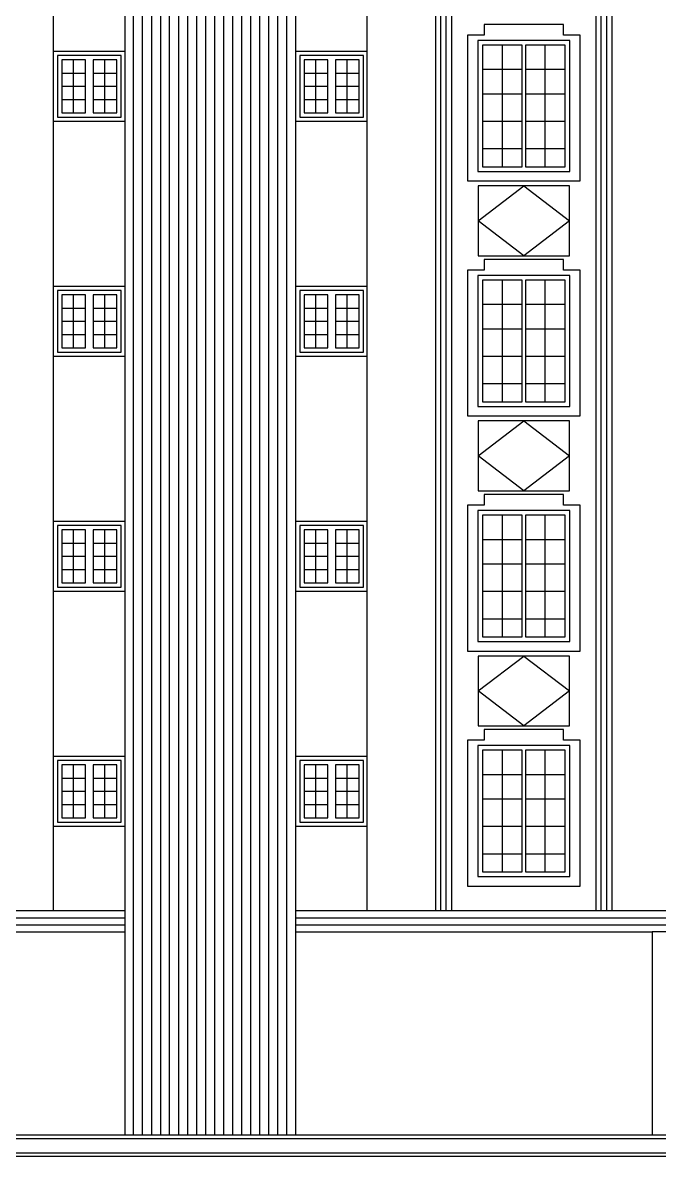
# Model space of a CAD drawing. Header units: inches. Extents: x 14.9 to 77, y 7.3 to 37.6.
# Drawn here: x 45.53 to 54.46, y 7.29 to 23.2 of the extents above; entities that cross this region are included whole.
import ezdxf

# ---------------------------------------------------------------- set-up
doc = ezdxf.new("R2010")
doc.units = ezdxf.units.IN
doc.header["$MEASUREMENT"] = 0
for name, color, linetype, lineweight in [('01_STRUCTURE', 7, 'CONTINUOUS', 25), ('02_OPENINGS', 7, 'CONTINUOUS', 25), ('03_STEPPED_FRAMES', 7, 'CONTINUOUS', 25), ('04_VERTICAL_RIBS', 7, 'CONTINUOUS', 25), ('05_GEOMETRIC_RELIEF', 7, 'CONTINUOUS', 25)]:
    doc.layers.add(name, color=color, linetype=linetype, lineweight=lineweight)

msp = doc.modelspace()

# ---------------------------------------------------------------- linework, layer by layer
at = {"layer": '01_STRUCTURE'}
for points in [[(45.961, 22.799), (45.961, 25.122)], [(46.961, 25.122), (46.961, 22.799)], [(49.361, 22.799), (49.361, 25.122)], [(50.361, 22.799), (50.361, 25.122)], [(45.961, 21.822), (45.961, 22.799)], [(46.961, 22.799), (46.961, 21.822)], [(49.361, 21.822), (49.361, 22.799)], [(50.361, 21.822), (50.361, 22.799)], [(45.961, 19.499), (45.961, 21.822)], [(46.961, 21.822), (46.961, 19.499)], [(49.361, 19.499), (49.361, 21.822)], [(50.361, 19.499), (50.361, 21.822)], [(45.961, 18.522), (45.961, 19.499)], [(46.961, 19.499), (46.961, 18.522)], [(49.361, 18.522), (49.361, 19.499)], [(50.361, 18.522), (50.361, 19.499)], [(45.961, 16.199), (45.961, 18.522)], [(46.961, 18.522), (46.961, 16.199)], [(49.361, 16.199), (49.361, 18.522)], [(50.361, 16.199), (50.361, 18.522)], [(45.961, 15.222), (45.961, 16.199)], [(46.961, 16.199), (46.961, 15.222)], [(49.361, 15.222), (49.361, 16.199)], [(50.361, 15.222), (50.361, 16.199)], [(45.961, 12.899), (45.961, 15.222)], [(46.961, 15.222), (46.961, 12.899)], [(49.361, 12.899), (49.361, 15.222)], [(50.361, 12.899), (50.361, 15.222)], [(45.961, 11.922), (45.961, 12.899)], [(46.961, 12.899), (46.961, 11.922)], [(49.361, 11.922), (49.361, 12.899)], [(50.361, 11.922), (50.361, 12.899)], [(45.961, 10.736), (45.961, 11.922)], [(46.961, 11.922), (46.961, 10.736)], [(49.361, 10.736), (49.361, 11.922)], [(50.361, 10.736), (50.361, 11.922)], [(45.1, 10.736), (45.961, 10.736)], [(45.961, 10.736), (46.961, 10.736)], [(46.961, 10.736), (46.961, 10.636)], [(49.361, 10.636), (49.361, 10.736)], [(49.361, 10.736), (50.361, 10.736)], [(50.361, 10.736), (51.32, 10.736)], [(51.32, 10.736), (51.397, 10.736)], [(51.397, 10.736), (51.473, 10.736)], [(51.473, 10.736), (51.55, 10.736)], [(51.55, 10.736), (53.57, 10.736)], [(53.57, 10.736), (53.647, 10.736)], [(53.647, 10.736), (53.723, 10.736)], [(53.723, 10.736), (53.8, 10.736)], [(53.8, 10.736), (57.104, 10.736)], [(25.965, 10.636), (46.961, 10.636)], [(26.065, 10.536), (46.961, 10.536)], [(46.961, 10.636), (46.961, 10.536)], [(46.961, 10.536), (46.961, 10.436)], [(49.361, 10.536), (49.361, 10.636)], [(49.361, 10.636), (69.361, 10.636)], [(49.361, 10.436), (49.361, 10.536)], [(49.361, 10.536), (69.261, 10.536)], [(41.961, 10.436), (46.961, 10.436)], [(46.961, 10.436), (46.961, 7.586)], [(49.361, 7.586), (49.361, 10.436)], [(49.361, 10.436), (54.361, 10.436)], [(54.361, 10.436), (54.361, 7.586)], [(54.561, 10.436), (54.361, 10.436)], [(14.851, 7.536), (77.019, 7.536)], [(41.961, 7.586), (46.961, 7.586)], [(46.961, 7.586), (47.087, 7.586)], [(47.087, 7.586), (47.213, 7.586)], [(47.213, 7.586), (47.34, 7.586)], [(47.34, 7.586), (47.466, 7.586)], [(47.466, 7.586), (47.592, 7.586)], [(47.592, 7.586), (47.719, 7.586)], [(47.719, 7.586), (47.845, 7.586)], [(47.845, 7.586), (47.971, 7.586)], [(47.971, 7.586), (48.098, 7.586)], [(48.098, 7.586), (48.224, 7.586)], [(48.224, 7.586), (48.35, 7.586)], [(48.35, 7.586), (48.477, 7.586)], [(48.477, 7.586), (48.603, 7.586)], [(48.603, 7.586), (48.729, 7.586)], [(48.729, 7.586), (48.855, 7.586)], [(48.855, 7.586), (48.982, 7.586)], [(48.982, 7.586), (49.108, 7.586)], [(49.108, 7.586), (49.234, 7.586)], [(49.234, 7.586), (49.361, 7.586)], [(49.361, 7.586), (54.361, 7.586)], [(54.361, 7.586), (54.561, 7.586)], [(14.851, 7.336), (77.019, 7.336)], [(14.851, 7.286), (77.019, 7.286)]]:
    msp.add_lwpolyline(points, dxfattribs=at)
at = {"layer": '02_OPENINGS'}
for points in [[(52.259, 22.889), (51.982, 22.889), (51.982, 22.549)], [(52.259, 22.549), (52.259, 22.889)], [(52.537, 22.549), (52.537, 22.889), (52.259, 22.889)], [(52.861, 22.889), (52.583, 22.889), (52.583, 22.549)], [(52.861, 22.549), (52.861, 22.889)], [(53.139, 22.549), (53.139, 22.889), (52.861, 22.889)], [(46.244, 22.684), (46.078, 22.684), (46.078, 22.497)], [(46.244, 22.497), (46.244, 22.684)], [(46.411, 22.497), (46.411, 22.684), (46.244, 22.684)], [(46.684, 22.684), (46.517, 22.684), (46.517, 22.497)], [(46.684, 22.497), (46.684, 22.684)], [(46.85, 22.497), (46.85, 22.684), (46.684, 22.684)], [(49.644, 22.684), (49.478, 22.684), (49.478, 22.497)], [(49.644, 22.497), (49.644, 22.684)], [(49.811, 22.497), (49.811, 22.684), (49.644, 22.684)], [(50.084, 22.684), (49.917, 22.684), (49.917, 22.497)], [(50.084, 22.497), (50.084, 22.684)], [(50.25, 22.497), (50.25, 22.684), (50.084, 22.684)], [(46.078, 22.497), (46.078, 22.311)], [(46.078, 22.497), (46.244, 22.497)], [(46.244, 22.311), (46.244, 22.497)], [(46.244, 22.497), (46.411, 22.497)], [(46.411, 22.311), (46.411, 22.497)], [(46.517, 22.497), (46.517, 22.311)], [(46.517, 22.497), (46.684, 22.497)], [(46.684, 22.311), (46.684, 22.497)], [(46.684, 22.497), (46.85, 22.497)], [(46.85, 22.311), (46.85, 22.497)], [(49.478, 22.497), (49.478, 22.311)], [(49.478, 22.497), (49.644, 22.497)], [(49.644, 22.311), (49.644, 22.497)], [(49.644, 22.497), (49.811, 22.497)], [(49.811, 22.311), (49.811, 22.497)], [(49.917, 22.497), (49.917, 22.311)], [(49.917, 22.497), (50.084, 22.497)], [(50.084, 22.311), (50.084, 22.497)], [(50.084, 22.497), (50.25, 22.497)], [(50.25, 22.311), (50.25, 22.497)], [(51.982, 22.549), (51.982, 22.206)], [(51.982, 22.549), (52.259, 22.549)], [(52.259, 22.206), (52.259, 22.549)], [(52.259, 22.549), (52.537, 22.549)], [(52.537, 22.206), (52.537, 22.549)], [(52.583, 22.549), (52.583, 22.206)], [(52.583, 22.549), (52.861, 22.549)], [(52.861, 22.206), (52.861, 22.549)], [(52.861, 22.549), (53.139, 22.549)], [(53.139, 22.206), (53.139, 22.549)], [(46.078, 22.311), (46.078, 22.124)], [(46.078, 22.311), (46.244, 22.311)], [(46.244, 22.124), (46.244, 22.311)], [(46.244, 22.311), (46.411, 22.311)], [(46.411, 22.124), (46.411, 22.311)], [(46.517, 22.311), (46.517, 22.124)], [(46.517, 22.311), (46.684, 22.311)], [(46.684, 22.124), (46.684, 22.311)], [(46.684, 22.311), (46.85, 22.311)], [(46.85, 22.124), (46.85, 22.311)], [(49.478, 22.311), (49.478, 22.124)], [(49.478, 22.311), (49.644, 22.311)], [(49.644, 22.124), (49.644, 22.311)], [(49.644, 22.311), (49.811, 22.311)], [(49.811, 22.124), (49.811, 22.311)], [(49.917, 22.311), (49.917, 22.124)], [(49.917, 22.311), (50.084, 22.311)], [(50.084, 22.124), (50.084, 22.311)], [(50.084, 22.311), (50.25, 22.311)], [(50.25, 22.124), (50.25, 22.311)], [(51.982, 22.206), (51.982, 21.82)], [(51.982, 22.206), (52.259, 22.206)], [(52.259, 21.82), (52.259, 22.206)], [(52.259, 22.206), (52.537, 22.206)], [(52.537, 21.82), (52.537, 22.206)], [(52.583, 22.206), (52.583, 21.82)], [(52.583, 22.206), (52.861, 22.206)], [(52.861, 21.82), (52.861, 22.206)], [(52.861, 22.206), (53.139, 22.206)], [(53.139, 21.82), (53.139, 22.206)], [(46.078, 22.124), (46.244, 22.124)], [(46.078, 22.124), (46.078, 21.937), (46.244, 21.937)], [(46.244, 21.937), (46.411, 21.937), (46.411, 22.124)], [(46.244, 21.937), (46.244, 22.124)], [(46.244, 22.124), (46.411, 22.124)], [(46.517, 22.124), (46.684, 22.124)], [(46.517, 22.124), (46.517, 21.937), (46.684, 21.937)], [(46.684, 21.937), (46.85, 21.937), (46.85, 22.124)], [(46.684, 21.937), (46.684, 22.124)], [(46.684, 22.124), (46.85, 22.124)], [(49.478, 22.124), (49.644, 22.124)], [(49.478, 22.124), (49.478, 21.937), (49.644, 21.937)], [(49.644, 21.937), (49.811, 21.937), (49.811, 22.124)], [(49.644, 21.937), (49.644, 22.124)], [(49.644, 22.124), (49.811, 22.124)], [(49.917, 22.124), (50.084, 22.124)], [(49.917, 22.124), (49.917, 21.937), (50.084, 21.937)], [(50.084, 21.937), (50.25, 21.937), (50.25, 22.124)], [(50.084, 21.937), (50.084, 22.124)], [(50.084, 22.124), (50.25, 22.124)], [(51.982, 21.82), (51.982, 21.435)], [(51.982, 21.82), (52.259, 21.82)], [(52.259, 21.435), (52.259, 21.82)], [(52.259, 21.82), (52.537, 21.82)], [(52.537, 21.435), (52.537, 21.82)], [(52.583, 21.82), (52.583, 21.435)], [(52.583, 21.82), (52.861, 21.82)], [(52.861, 21.435), (52.861, 21.82)], [(52.861, 21.82), (53.139, 21.82)], [(53.139, 21.435), (53.139, 21.82)], [(51.982, 21.435), (52.259, 21.435)], [(51.982, 21.435), (51.982, 21.181), (52.259, 21.181)], [(52.259, 21.181), (52.537, 21.181), (52.537, 21.435)], [(52.259, 21.181), (52.259, 21.435)], [(52.259, 21.435), (52.537, 21.435)], [(52.583, 21.435), (52.861, 21.435)], [(52.583, 21.435), (52.583, 21.181), (52.861, 21.181)], [(52.861, 21.181), (53.139, 21.181), (53.139, 21.435)], [(52.861, 21.181), (52.861, 21.435)], [(52.861, 21.435), (53.139, 21.435)], [(52.259, 19.589), (51.982, 19.589), (51.982, 19.249)], [(52.259, 19.249), (52.259, 19.589)], [(52.537, 19.249), (52.537, 19.589), (52.259, 19.589)], [(52.861, 19.589), (52.583, 19.589), (52.583, 19.249)], [(52.861, 19.249), (52.861, 19.589)], [(53.139, 19.249), (53.139, 19.589), (52.861, 19.589)], [(46.244, 19.384), (46.078, 19.384), (46.078, 19.197)], [(46.244, 19.197), (46.244, 19.384)], [(46.411, 19.197), (46.411, 19.384), (46.244, 19.384)], [(46.684, 19.384), (46.517, 19.384), (46.517, 19.197)], [(46.684, 19.197), (46.684, 19.384)], [(46.85, 19.197), (46.85, 19.384), (46.684, 19.384)], [(49.644, 19.384), (49.478, 19.384), (49.478, 19.197)], [(49.644, 19.197), (49.644, 19.384)], [(49.811, 19.197), (49.811, 19.384), (49.644, 19.384)], [(50.084, 19.384), (49.917, 19.384), (49.917, 19.197)], [(50.084, 19.197), (50.084, 19.384)], [(50.25, 19.197), (50.25, 19.384), (50.084, 19.384)], [(46.078, 19.197), (46.078, 19.011)], [(46.078, 19.197), (46.244, 19.197)], [(46.244, 19.011), (46.244, 19.197)], [(46.244, 19.197), (46.411, 19.197)], [(46.411, 19.011), (46.411, 19.197)], [(46.517, 19.197), (46.517, 19.011)], [(46.517, 19.197), (46.684, 19.197)], [(46.684, 19.011), (46.684, 19.197)], [(46.684, 19.197), (46.85, 19.197)], [(46.85, 19.011), (46.85, 19.197)], [(49.478, 19.197), (49.478, 19.011)], [(49.478, 19.197), (49.644, 19.197)], [(49.644, 19.011), (49.644, 19.197)], [(49.644, 19.197), (49.811, 19.197)], [(49.811, 19.011), (49.811, 19.197)], [(49.917, 19.197), (49.917, 19.011)], [(49.917, 19.197), (50.084, 19.197)], [(50.084, 19.011), (50.084, 19.197)], [(50.084, 19.197), (50.25, 19.197)], [(50.25, 19.011), (50.25, 19.197)], [(51.982, 19.249), (51.982, 18.906)], [(51.982, 19.249), (52.259, 19.249)], [(52.259, 18.906), (52.259, 19.249)], [(52.259, 19.249), (52.537, 19.249)], [(52.537, 18.906), (52.537, 19.249)], [(52.583, 19.249), (52.583, 18.906)], [(52.583, 19.249), (52.861, 19.249)], [(52.861, 18.906), (52.861, 19.249)], [(52.861, 19.249), (53.139, 19.249)], [(53.139, 18.906), (53.139, 19.249)], [(46.078, 19.011), (46.078, 18.824)], [(46.078, 19.011), (46.244, 19.011)], [(46.244, 18.824), (46.244, 19.011)], [(46.244, 19.011), (46.411, 19.011)], [(46.411, 18.824), (46.411, 19.011)], [(46.517, 19.011), (46.517, 18.824)], [(46.517, 19.011), (46.684, 19.011)], [(46.684, 18.824), (46.684, 19.011)], [(46.684, 19.011), (46.85, 19.011)], [(46.85, 18.824), (46.85, 19.011)], [(49.478, 19.011), (49.478, 18.824)], [(49.478, 19.011), (49.644, 19.011)], [(49.644, 18.824), (49.644, 19.011)], [(49.644, 19.011), (49.811, 19.011)], [(49.811, 18.824), (49.811, 19.011)], [(49.917, 19.011), (49.917, 18.824)], [(49.917, 19.011), (50.084, 19.011)], [(50.084, 18.824), (50.084, 19.011)], [(50.084, 19.011), (50.25, 19.011)], [(50.25, 18.824), (50.25, 19.011)], [(46.078, 18.824), (46.244, 18.824)], [(46.078, 18.824), (46.078, 18.637), (46.244, 18.637)], [(46.244, 18.637), (46.411, 18.637), (46.411, 18.824)], [(46.244, 18.637), (46.244, 18.824)], [(46.244, 18.824), (46.411, 18.824)], [(46.517, 18.824), (46.684, 18.824)], [(46.517, 18.824), (46.517, 18.637), (46.684, 18.637)], [(46.684, 18.637), (46.85, 18.637), (46.85, 18.824)], [(46.684, 18.637), (46.684, 18.824)], [(46.684, 18.824), (46.85, 18.824)], [(49.478, 18.824), (49.644, 18.824)], [(49.478, 18.824), (49.478, 18.637), (49.644, 18.637)], [(49.644, 18.637), (49.811, 18.637), (49.811, 18.824)], [(49.644, 18.637), (49.644, 18.824)], [(49.644, 18.824), (49.811, 18.824)], [(49.917, 18.824), (50.084, 18.824)], [(49.917, 18.824), (49.917, 18.637), (50.084, 18.637)], [(50.084, 18.637), (50.25, 18.637), (50.25, 18.824)], [(50.084, 18.637), (50.084, 18.824)], [(50.084, 18.824), (50.25, 18.824)], [(51.982, 18.906), (51.982, 18.52)], [(51.982, 18.906), (52.259, 18.906)], [(52.259, 18.52), (52.259, 18.906)], [(52.259, 18.906), (52.537, 18.906)], [(52.537, 18.52), (52.537, 18.906)], [(52.583, 18.906), (52.583, 18.52)], [(52.583, 18.906), (52.861, 18.906)], [(52.861, 18.52), (52.861, 18.906)], [(52.861, 18.906), (53.139, 18.906)], [(53.139, 18.52), (53.139, 18.906)], [(51.982, 18.52), (51.982, 18.135)], [(51.982, 18.52), (52.259, 18.52)], [(52.259, 18.135), (52.259, 18.52)], [(52.259, 18.52), (52.537, 18.52)], [(52.537, 18.135), (52.537, 18.52)], [(52.583, 18.52), (52.583, 18.135)], [(52.583, 18.52), (52.861, 18.52)], [(52.861, 18.135), (52.861, 18.52)], [(52.861, 18.52), (53.139, 18.52)], [(53.139, 18.135), (53.139, 18.52)], [(51.982, 18.135), (52.259, 18.135)], [(51.982, 18.135), (51.982, 17.881), (52.259, 17.881)], [(52.259, 17.881), (52.537, 17.881), (52.537, 18.135)], [(52.259, 17.881), (52.259, 18.135)], [(52.259, 18.135), (52.537, 18.135)], [(52.583, 18.135), (52.861, 18.135)], [(52.583, 18.135), (52.583, 17.881), (52.861, 17.881)], [(52.861, 17.881), (53.139, 17.881), (53.139, 18.135)], [(52.861, 17.881), (52.861, 18.135)], [(52.861, 18.135), (53.139, 18.135)], [(52.259, 16.289), (51.982, 16.289), (51.982, 15.949)], [(52.259, 15.949), (52.259, 16.289)], [(52.537, 15.949), (52.537, 16.289), (52.259, 16.289)], [(52.861, 16.289), (52.583, 16.289), (52.583, 15.949)], [(52.861, 15.949), (52.861, 16.289)], [(53.139, 15.949), (53.139, 16.289), (52.861, 16.289)], [(46.244, 16.084), (46.078, 16.084), (46.078, 15.897)], [(46.244, 15.897), (46.244, 16.084)], [(46.411, 15.897), (46.411, 16.084), (46.244, 16.084)], [(46.684, 16.084), (46.517, 16.084), (46.517, 15.897)], [(46.684, 15.897), (46.684, 16.084)], [(46.85, 15.897), (46.85, 16.084), (46.684, 16.084)], [(49.644, 16.084), (49.478, 16.084), (49.478, 15.897)], [(49.644, 15.897), (49.644, 16.084)], [(49.811, 15.897), (49.811, 16.084), (49.644, 16.084)], [(50.084, 16.084), (49.917, 16.084), (49.917, 15.897)], [(50.084, 15.897), (50.084, 16.084)], [(50.25, 15.897), (50.25, 16.084), (50.084, 16.084)], [(51.982, 15.949), (51.982, 15.606)], [(51.982, 15.949), (52.259, 15.949)], [(52.259, 15.606), (52.259, 15.949)], [(52.259, 15.949), (52.537, 15.949)], [(52.537, 15.606), (52.537, 15.949)], [(52.583, 15.949), (52.583, 15.606)], [(52.583, 15.949), (52.861, 15.949)], [(52.861, 15.606), (52.861, 15.949)], [(52.861, 15.949), (53.139, 15.949)], [(53.139, 15.606), (53.139, 15.949)], [(46.078, 15.897), (46.078, 15.711)], [(46.078, 15.897), (46.244, 15.897)], [(46.244, 15.711), (46.244, 15.897)], [(46.244, 15.897), (46.411, 15.897)], [(46.411, 15.711), (46.411, 15.897)], [(46.517, 15.897), (46.517, 15.711)], [(46.517, 15.897), (46.684, 15.897)], [(46.684, 15.711), (46.684, 15.897)], [(46.684, 15.897), (46.85, 15.897)], [(46.85, 15.711), (46.85, 15.897)], [(49.478, 15.897), (49.478, 15.711)], [(49.478, 15.897), (49.644, 15.897)], [(49.644, 15.711), (49.644, 15.897)], [(49.644, 15.897), (49.811, 15.897)], [(49.811, 15.711), (49.811, 15.897)], [(49.917, 15.897), (49.917, 15.711)], [(49.917, 15.897), (50.084, 15.897)], [(50.084, 15.711), (50.084, 15.897)], [(50.084, 15.897), (50.25, 15.897)], [(50.25, 15.711), (50.25, 15.897)], [(46.078, 15.711), (46.078, 15.524)], [(46.078, 15.711), (46.244, 15.711)], [(46.244, 15.524), (46.244, 15.711)], [(46.244, 15.711), (46.411, 15.711)], [(46.411, 15.524), (46.411, 15.711)], [(46.517, 15.711), (46.517, 15.524)], [(46.517, 15.711), (46.684, 15.711)], [(46.684, 15.524), (46.684, 15.711)], [(46.684, 15.711), (46.85, 15.711)], [(46.85, 15.524), (46.85, 15.711)], [(49.478, 15.711), (49.478, 15.524)], [(49.478, 15.711), (49.644, 15.711)], [(49.644, 15.524), (49.644, 15.711)], [(49.644, 15.711), (49.811, 15.711)], [(49.811, 15.524), (49.811, 15.711)], [(49.917, 15.711), (49.917, 15.524)], [(49.917, 15.711), (50.084, 15.711)], [(50.084, 15.524), (50.084, 15.711)], [(50.084, 15.711), (50.25, 15.711)], [(50.25, 15.524), (50.25, 15.711)], [(51.982, 15.606), (51.982, 15.22)], [(51.982, 15.606), (52.259, 15.606)], [(52.259, 15.22), (52.259, 15.606)], [(52.259, 15.606), (52.537, 15.606)], [(52.537, 15.22), (52.537, 15.606)], [(52.583, 15.606), (52.583, 15.22)], [(52.583, 15.606), (52.861, 15.606)], [(52.861, 15.22), (52.861, 15.606)], [(52.861, 15.606), (53.139, 15.606)], [(53.139, 15.22), (53.139, 15.606)], [(46.078, 15.524), (46.244, 15.524)], [(46.078, 15.524), (46.078, 15.337), (46.244, 15.337)], [(46.244, 15.337), (46.411, 15.337), (46.411, 15.524)], [(46.244, 15.337), (46.244, 15.524)], [(46.244, 15.524), (46.411, 15.524)], [(46.517, 15.524), (46.684, 15.524)], [(46.517, 15.524), (46.517, 15.337), (46.684, 15.337)], [(46.684, 15.337), (46.85, 15.337), (46.85, 15.524)], [(46.684, 15.337), (46.684, 15.524)], [(46.684, 15.524), (46.85, 15.524)], [(49.478, 15.524), (49.644, 15.524)], [(49.478, 15.524), (49.478, 15.337), (49.644, 15.337)], [(49.644, 15.337), (49.811, 15.337), (49.811, 15.524)], [(49.644, 15.337), (49.644, 15.524)], [(49.644, 15.524), (49.811, 15.524)], [(49.917, 15.524), (50.084, 15.524)], [(49.917, 15.524), (49.917, 15.337), (50.084, 15.337)], [(50.084, 15.337), (50.25, 15.337), (50.25, 15.524)], [(50.084, 15.337), (50.084, 15.524)], [(50.084, 15.524), (50.25, 15.524)], [(51.982, 15.22), (51.982, 14.835)], [(51.982, 15.22), (52.259, 15.22)], [(52.259, 14.835), (52.259, 15.22)], [(52.259, 15.22), (52.537, 15.22)], [(52.537, 14.835), (52.537, 15.22)], [(52.583, 15.22), (52.583, 14.835)], [(52.583, 15.22), (52.861, 15.22)], [(52.861, 14.835), (52.861, 15.22)], [(52.861, 15.22), (53.139, 15.22)], [(53.139, 14.835), (53.139, 15.22)], [(51.982, 14.835), (52.259, 14.835)], [(51.982, 14.835), (51.982, 14.581), (52.259, 14.581)], [(52.259, 14.581), (52.537, 14.581), (52.537, 14.835)], [(52.259, 14.581), (52.259, 14.835)], [(52.259, 14.835), (52.537, 14.835)], [(52.583, 14.835), (52.861, 14.835)], [(52.583, 14.835), (52.583, 14.581), (52.861, 14.581)], [(52.861, 14.581), (53.139, 14.581), (53.139, 14.835)], [(52.861, 14.581), (52.861, 14.835)], [(52.861, 14.835), (53.139, 14.835)], [(52.259, 12.989), (51.982, 12.989), (51.982, 12.649)], [(52.259, 12.649), (52.259, 12.989)], [(52.537, 12.649), (52.537, 12.989), (52.259, 12.989)], [(52.861, 12.989), (52.583, 12.989), (52.583, 12.649)], [(52.861, 12.649), (52.861, 12.989)], [(53.139, 12.649), (53.139, 12.989), (52.861, 12.989)], [(46.244, 12.784), (46.078, 12.784), (46.078, 12.597)], [(46.244, 12.597), (46.244, 12.784)], [(46.411, 12.597), (46.411, 12.784), (46.244, 12.784)], [(46.684, 12.784), (46.517, 12.784), (46.517, 12.597)], [(46.684, 12.597), (46.684, 12.784)], [(46.85, 12.597), (46.85, 12.784), (46.684, 12.784)], [(49.644, 12.784), (49.478, 12.784), (49.478, 12.597)], [(49.644, 12.597), (49.644, 12.784)], [(49.811, 12.597), (49.811, 12.784), (49.644, 12.784)], [(50.084, 12.784), (49.917, 12.784), (49.917, 12.597)], [(50.084, 12.597), (50.084, 12.784)], [(50.25, 12.597), (50.25, 12.784), (50.084, 12.784)], [(46.078, 12.597), (46.078, 12.411)], [(46.078, 12.597), (46.244, 12.597)], [(46.244, 12.411), (46.244, 12.597)], [(46.244, 12.597), (46.411, 12.597)], [(46.411, 12.411), (46.411, 12.597)], [(46.517, 12.597), (46.517, 12.411)], [(46.517, 12.597), (46.684, 12.597)], [(46.684, 12.411), (46.684, 12.597)], [(46.684, 12.597), (46.85, 12.597)], [(46.85, 12.411), (46.85, 12.597)], [(49.478, 12.597), (49.478, 12.411)], [(49.478, 12.597), (49.644, 12.597)], [(49.644, 12.411), (49.644, 12.597)], [(49.644, 12.597), (49.811, 12.597)], [(49.811, 12.411), (49.811, 12.597)], [(49.917, 12.597), (49.917, 12.411)], [(49.917, 12.597), (50.084, 12.597)], [(50.084, 12.411), (50.084, 12.597)], [(50.084, 12.597), (50.25, 12.597)], [(50.25, 12.411), (50.25, 12.597)], [(51.982, 12.649), (51.982, 12.306)], [(51.982, 12.649), (52.259, 12.649)], [(52.259, 12.306), (52.259, 12.649)], [(52.259, 12.649), (52.537, 12.649)], [(52.537, 12.306), (52.537, 12.649)], [(52.583, 12.649), (52.583, 12.306)], [(52.583, 12.649), (52.861, 12.649)], [(52.861, 12.306), (52.861, 12.649)], [(52.861, 12.649), (53.139, 12.649)], [(53.139, 12.306), (53.139, 12.649)], [(46.078, 12.411), (46.078, 12.224)], [(46.078, 12.411), (46.244, 12.411)], [(46.244, 12.224), (46.244, 12.411)], [(46.244, 12.411), (46.411, 12.411)], [(46.411, 12.224), (46.411, 12.411)], [(46.517, 12.411), (46.517, 12.224)], [(46.517, 12.411), (46.684, 12.411)], [(46.684, 12.224), (46.684, 12.411)], [(46.684, 12.411), (46.85, 12.411)], [(46.85, 12.224), (46.85, 12.411)], [(49.478, 12.411), (49.478, 12.224)], [(49.478, 12.411), (49.644, 12.411)], [(49.644, 12.224), (49.644, 12.411)], [(49.644, 12.411), (49.811, 12.411)], [(49.811, 12.224), (49.811, 12.411)], [(49.917, 12.411), (49.917, 12.224)], [(49.917, 12.411), (50.084, 12.411)], [(50.084, 12.224), (50.084, 12.411)], [(50.084, 12.411), (50.25, 12.411)], [(50.25, 12.224), (50.25, 12.411)], [(51.982, 12.306), (51.982, 11.92)], [(51.982, 12.306), (52.259, 12.306)], [(52.259, 11.92), (52.259, 12.306)], [(52.259, 12.306), (52.537, 12.306)], [(52.537, 11.92), (52.537, 12.306)], [(52.583, 12.306), (52.583, 11.92)], [(52.583, 12.306), (52.861, 12.306)], [(52.861, 11.92), (52.861, 12.306)], [(52.861, 12.306), (53.139, 12.306)], [(53.139, 11.92), (53.139, 12.306)], [(46.078, 12.224), (46.244, 12.224)], [(46.078, 12.224), (46.078, 12.037), (46.244, 12.037)], [(46.244, 12.037), (46.411, 12.037), (46.411, 12.224)], [(46.244, 12.037), (46.244, 12.224)], [(46.244, 12.224), (46.411, 12.224)], [(46.517, 12.224), (46.684, 12.224)], [(46.517, 12.224), (46.517, 12.037), (46.684, 12.037)], [(46.684, 12.037), (46.85, 12.037), (46.85, 12.224)], [(46.684, 12.037), (46.684, 12.224)], [(46.684, 12.224), (46.85, 12.224)], [(49.478, 12.224), (49.644, 12.224)], [(49.478, 12.224), (49.478, 12.037), (49.644, 12.037)], [(49.644, 12.037), (49.811, 12.037), (49.811, 12.224)], [(49.644, 12.037), (49.644, 12.224)], [(49.644, 12.224), (49.811, 12.224)], [(49.917, 12.224), (50.084, 12.224)], [(49.917, 12.224), (49.917, 12.037), (50.084, 12.037)], [(50.084, 12.037), (50.25, 12.037), (50.25, 12.224)], [(50.084, 12.037), (50.084, 12.224)], [(50.084, 12.224), (50.25, 12.224)], [(51.982, 11.92), (51.982, 11.535)], [(51.982, 11.92), (52.259, 11.92)], [(52.259, 11.535), (52.259, 11.92)], [(52.259, 11.92), (52.537, 11.92)], [(52.537, 11.535), (52.537, 11.92)], [(52.583, 11.92), (52.583, 11.535)], [(52.583, 11.92), (52.861, 11.92)], [(52.861, 11.535), (52.861, 11.92)], [(52.861, 11.92), (53.139, 11.92)], [(53.139, 11.535), (53.139, 11.92)], [(51.982, 11.535), (52.259, 11.535)], [(51.982, 11.535), (51.982, 11.281), (52.259, 11.281)], [(52.259, 11.281), (52.537, 11.281), (52.537, 11.535)], [(52.259, 11.281), (52.259, 11.535)], [(52.259, 11.535), (52.537, 11.535)], [(52.583, 11.535), (52.861, 11.535)], [(52.583, 11.535), (52.583, 11.281), (52.861, 11.281)], [(52.861, 11.281), (53.139, 11.281), (53.139, 11.535)], [(52.861, 11.281), (52.861, 11.535)], [(52.861, 11.535), (53.139, 11.535)]]:
    msp.add_lwpolyline(points, dxfattribs=at)
at = {"layer": '03_STEPPED_FRAMES'}
for points in [[(51.772, 20.981), (53.349, 20.981), (53.349, 23.029), (53.119, 23.029), (53.119, 23.179), (52.002, 23.179), (52.002, 23.029), (51.772, 23.029)], [(51.917, 21.116), (53.204, 21.116), (53.204, 22.954), (51.917, 22.954)], [(46.018, 21.877), (46.91, 21.877), (46.91, 22.744), (46.018, 22.744)], [(49.418, 21.877), (50.31, 21.877), (50.31, 22.744), (49.418, 22.744)], [(51.772, 17.681), (53.349, 17.681), (53.349, 19.729), (53.119, 19.729), (53.119, 19.879), (52.002, 19.879), (52.002, 19.729), (51.772, 19.729)], [(51.917, 17.816), (53.204, 17.816), (53.204, 19.654), (51.917, 19.654)], [(46.018, 18.577), (46.91, 18.577), (46.91, 19.444), (46.018, 19.444)], [(49.418, 18.577), (50.31, 18.577), (50.31, 19.444), (49.418, 19.444)], [(51.772, 14.381), (53.349, 14.381), (53.349, 16.429), (53.119, 16.429), (53.119, 16.579), (52.002, 16.579), (52.002, 16.429), (51.772, 16.429)], [(51.917, 14.516), (53.204, 14.516), (53.204, 16.354), (51.917, 16.354)], [(46.018, 15.277), (46.91, 15.277), (46.91, 16.144), (46.018, 16.144)], [(49.418, 15.277), (50.31, 15.277), (50.31, 16.144), (49.418, 16.144)], [(51.772, 11.081), (53.349, 11.081), (53.349, 13.129), (53.119, 13.129), (53.119, 13.279), (52.002, 13.279), (52.002, 13.129), (51.772, 13.129)], [(51.917, 11.216), (53.204, 11.216), (53.204, 13.054), (51.917, 13.054)], [(46.018, 11.977), (46.91, 11.977), (46.91, 12.844), (46.018, 12.844)], [(49.418, 11.977), (50.31, 11.977), (50.31, 12.844), (49.418, 12.844)]]:
    msp.add_lwpolyline(points, close=True, dxfattribs=at)
for points in [[(46.961, 22.799), (45.961, 22.799)], [(50.361, 22.799), (49.361, 22.799)], [(45.961, 21.822), (46.961, 21.822)], [(49.361, 21.822), (50.361, 21.822)], [(46.961, 19.499), (45.961, 19.499)], [(50.361, 19.499), (49.361, 19.499)], [(45.961, 18.522), (46.961, 18.522)], [(49.361, 18.522), (50.361, 18.522)], [(46.961, 16.199), (45.961, 16.199)], [(50.361, 16.199), (49.361, 16.199)], [(45.961, 15.222), (46.961, 15.222)], [(49.361, 15.222), (50.361, 15.222)], [(46.961, 12.899), (45.961, 12.899)], [(50.361, 12.899), (49.361, 12.899)], [(45.961, 11.922), (46.961, 11.922)], [(49.361, 11.922), (50.361, 11.922)]]:
    msp.add_lwpolyline(points, dxfattribs=at)
at = {"layer": '04_VERTICAL_RIBS'}
for points in [[(47.087, 7.586), (47.087, 33.836)], [(47.213, 7.586), (47.213, 33.836)], [(47.34, 7.586), (47.34, 33.836)], [(47.466, 7.586), (47.466, 33.836)], [(47.592, 7.586), (47.592, 33.836)], [(47.719, 7.586), (47.719, 33.836)], [(47.845, 7.586), (47.845, 33.836)], [(47.971, 7.586), (47.971, 33.836)], [(48.098, 7.586), (48.098, 33.836)], [(48.224, 7.586), (48.224, 33.836)], [(48.35, 7.586), (48.35, 33.836)], [(48.477, 7.586), (48.477, 33.836)], [(48.603, 7.586), (48.603, 33.836)], [(48.729, 7.586), (48.729, 33.836)], [(48.855, 7.586), (48.855, 33.836)], [(48.982, 7.586), (48.982, 33.836)], [(49.108, 7.586), (49.108, 33.836)], [(49.234, 7.586), (49.234, 33.836)], [(51.397, 30.336), (51.32, 30.336), (51.32, 10.736)], [(51.397, 10.736), (51.397, 30.336)], [(51.473, 10.736), (51.473, 30.336)], [(51.55, 10.736), (51.55, 30.336), (51.473, 30.336)], [(53.647, 30.336), (53.57, 30.336), (53.57, 10.736)], [(53.647, 10.736), (53.647, 30.336)], [(53.723, 10.736), (53.723, 30.336)], [(53.8, 10.736), (53.8, 30.336), (53.723, 30.336)]]:
    msp.add_lwpolyline(points, dxfattribs=at)
at = {"layer": '05_GEOMETRIC_RELIEF'}
for points in [[(51.92, 20.42), (52.56, 20.911)], [(52.56, 20.911), (51.92, 20.911), (51.92, 20.42)], [(53.2, 20.42), (53.2, 20.911), (52.56, 20.911)], [(52.56, 20.911), (53.2, 20.42)], [(51.92, 20.42), (51.92, 19.929), (52.56, 19.929)], [(52.56, 19.929), (51.92, 20.42)], [(52.56, 19.929), (53.2, 19.929), (53.2, 20.42)], [(53.2, 20.42), (52.56, 19.929)], [(51.92, 17.12), (52.56, 17.611)], [(52.56, 17.611), (51.92, 17.611), (51.92, 17.12)], [(53.2, 17.12), (53.2, 17.611), (52.56, 17.611)], [(52.56, 17.611), (53.2, 17.12)], [(51.92, 17.12), (51.92, 16.629), (52.56, 16.629)], [(52.56, 16.629), (51.92, 17.12)], [(52.56, 16.629), (53.2, 16.629), (53.2, 17.12)], [(53.2, 17.12), (52.56, 16.629)], [(51.92, 13.82), (52.56, 14.311)], [(52.56, 14.311), (51.92, 14.311), (51.92, 13.82)], [(53.2, 13.82), (53.2, 14.311), (52.56, 14.311)], [(52.56, 14.311), (53.2, 13.82)], [(51.92, 13.82), (51.92, 13.329), (52.56, 13.329)], [(52.56, 13.329), (51.92, 13.82)], [(52.56, 13.329), (53.2, 13.329), (53.2, 13.82)], [(53.2, 13.82), (52.56, 13.329)]]:
    msp.add_lwpolyline(points, dxfattribs=at)

doc.saveas('drawing.dxf')
